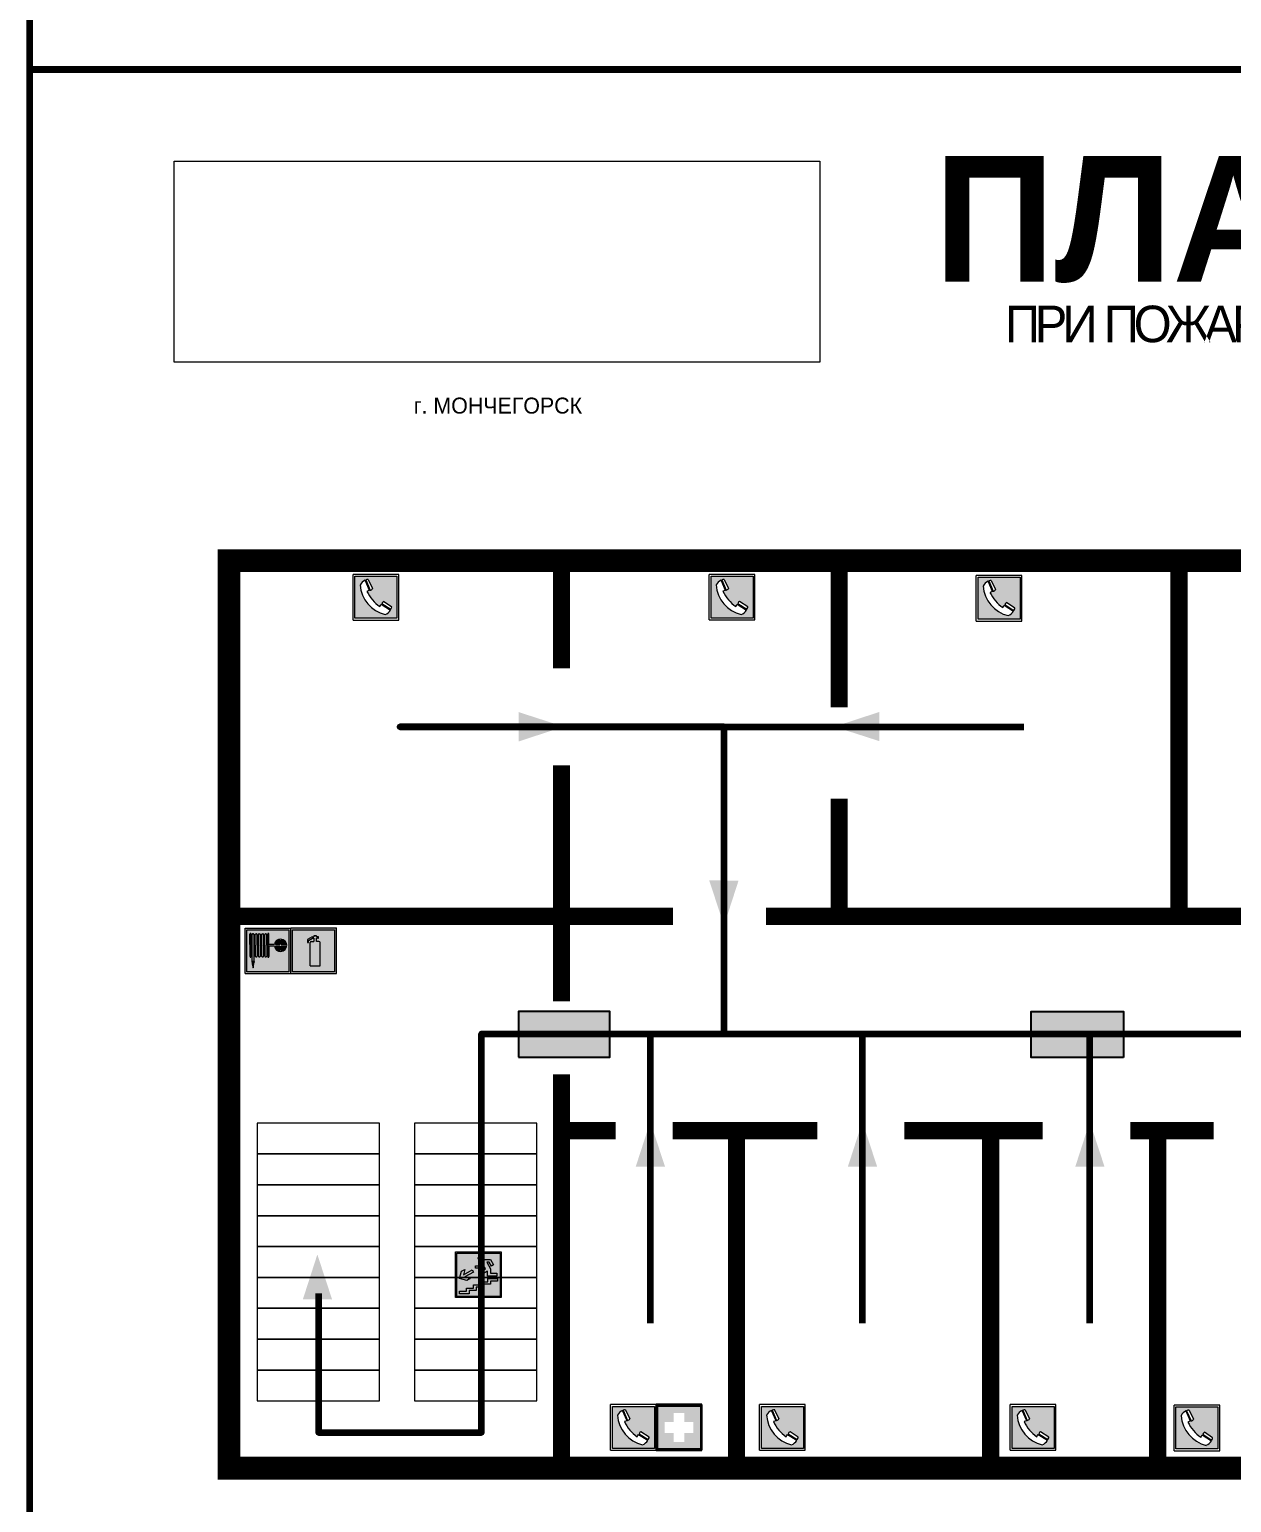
# Model space of a CAD drawing. Header units: millimetres. Extents: x 13114 to 67229, y 22859 to 38520.
# Drawn here: x 34549.8 to 34760.4, y 24434.9 to 24693.1 of the extents above; entities that cross this region are included whole.
import ezdxf

# ---------------------------------------------------------------- set-up
doc = ezdxf.new("R2010")
doc.units = ezdxf.units.MM
doc.layers.add('План_Штампы', color=7, linetype='Continuous')
doc.styles.add('обычный', font='arial.ttf')
picture_1 = doc.add_image_def('image1.jpg', size_in_pixel=(337, 105))

# ---------------------------------------------------------------- blocks, each defined once
blk = doc.blocks.new('вниз 3')
at = {"lineweight": 0, "true_color": 0xffffff}
h = blk.add_hatch(color=7, dxfattribs=at)
h.dxf.hatch_style = 1
h.paths.add_polyline_path([(40997.5, -4475.69), (40997.25, -4475.28), (40995.76, -4476.15), (40995.97, -4475.23), (40995.39, -4475.56), (40995.05, -4476.83), (40996.33, -4477.17), (40996.91, -4476.83), (40996, -4476.55)], flags=0)
h.paths.add_polyline_path([(40999.81, -4473.95), (41000.22, -4473.95), (41000.64, -4474.67), (41001.03, -4474.43), (41000.46, -4473.49), (41000.42, -4473.49), (40999.43, -4473.49), (40998.68, -4473.92), (40998.68, -4474.57), (40997.88, -4474.57), (40997.88, -4475), (40999.14, -4475), (40999.14, -4474.43), (40999.14, -4474.38), (40999.59, -4475.15), (40998.72, -4475.67), (40998.72, -4477.06), (40999.24, -4477.06), (40999.24, -4475.96), (40999.95, -4475.56), (40999.95, -4476.43), (41001.61, -4476.43), (41001.61, -4475.88), (41000.47, -4475.88), (41000.47, -4475.12)], flags=0)
h.paths.add_polyline_path([(40999.2, -4473.24, 1), (40998.35, -4473.24, 1)], flags=0)
h.paths.add_polyline_path([(41000.46, -4477.26), (41001.69, -4477.26), (41001.69, -4476.84), (41000.03, -4476.84), (41000.03, -4477.39), (40998.78, -4477.39), (40998.78, -4477.95), (40997.53, -4477.95), (40997.53, -4478.5), (40996.29, -4478.5), (40996.29, -4479.06), (40995.05, -4479.06), (40995.05, -4479.48), (40995.29, -4479.48), (40996.72, -4479.48), (40996.72, -4478.92), (40997.97, -4478.92), (40997.97, -4478.36), (40999.2, -4478.36), (40999.2, -4477.81), (41000.46, -4477.81)], flags=0)
h.paths.add_polyline_path([(41002.37, -4472.17), (40994.37, -4472.17), (40994.37, -4480.17), (41002.37, -4480.17)])
h.paths.add_polyline_path([(41002.16, -4479.96), (40994.57, -4479.96), (40994.57, -4472.37), (41002.16, -4472.37)], flags=16)
h.paths.add_polyline_path([(41001.61, -4475.88), (41001.61, -4476.43), (40999.95, -4476.43), (40999.95, -4475.56), (40999.24, -4475.96), (40999.24, -4477.06), (40998.72, -4477.06), (40998.72, -4475.67), (40999.59, -4475.15), (40999.14, -4474.38), (40999.14, -4474.43), (40999.14, -4475), (40997.88, -4475), (40997.88, -4474.57), (40998.68, -4474.57), (40998.68, -4473.92), (40999.43, -4473.49), (41000.42, -4473.49), (41000.46, -4473.49), (41001.03, -4474.43), (41000.64, -4474.67), (41000.22, -4473.95), (40999.81, -4473.95), (41000.47, -4475.12), (41000.47, -4475.88)], flags=0)
h.paths.add_polyline_path([(41001.69, -4476.84), (41001.69, -4477.26), (41000.46, -4477.26), (41000.46, -4477.81), (40999.2, -4477.81), (40999.2, -4478.36), (40997.97, -4478.36), (40997.97, -4478.92), (40996.72, -4478.92), (40996.72, -4479.48), (40995.05, -4479.48), (40995.05, -4479.06), (40996.29, -4479.06), (40996.29, -4478.5), (40997.53, -4478.5), (40997.53, -4477.95), (40998.78, -4477.95), (40998.78, -4477.39), (41000.03, -4477.39), (41000.03, -4476.84)], flags=0)
h.paths.add_polyline_path([(40998.35, -4473.24, -1), (40999.2, -4473.24, -1)], flags=0)
h.paths.add_polyline_path([(40997.5, -4475.69), (40996, -4476.55), (40996.91, -4476.83), (40996.33, -4477.17), (40995.05, -4476.83), (40995.39, -4475.56), (40995.97, -4475.23), (40995.76, -4476.15), (40997.25, -4475.28)], flags=0)
at = {"lineweight": 0}
h = blk.add_hatch(color=126, dxfattribs=at)
h.dxf.hatch_style = 1
h.paths.add_polyline_path([(41002.16, -4472.37), (40994.57, -4472.37), (40994.57, -4479.96), (41002.16, -4479.96)])
h.paths.add_polyline_path([(40995.97, -4475.23), (40995.76, -4476.15), (40997.25, -4475.28), (40997.5, -4475.69), (40996, -4476.55), (40996.91, -4476.83), (40996.33, -4477.17), (40995.05, -4476.83), (40995.39, -4475.56)], flags=16)
h.paths.add_polyline_path([(40997.88, -4474.57), (40998.68, -4474.57), (40998.68, -4473.92), (40999.43, -4473.49), (41000.42, -4473.49), (41000.46, -4473.49), (41001.03, -4474.43), (41000.64, -4474.67), (41000.22, -4473.95), (40999.81, -4473.95), (41000.47, -4475.12), (41000.47, -4475.88), (41001.61, -4475.88), (41001.61, -4476.43), (40999.95, -4476.43), (40999.95, -4475.56), (40999.24, -4475.96), (40999.24, -4477.06), (40998.72, -4477.06), (40998.72, -4475.67), (40999.59, -4475.15), (40999.14, -4474.38), (40999.14, -4474.43), (40999.14, -4475), (40997.88, -4475)], flags=16)
h.paths.add_polyline_path([(40998.35, -4473.24, -1), (40999.2, -4473.24, -1)], flags=16)
h.paths.add_polyline_path([(40997.53, -4477.95), (40998.78, -4477.95), (40998.78, -4477.39), (41000.03, -4477.39), (41000.03, -4476.84), (41001.69, -4476.84), (41001.69, -4477.26), (41000.46, -4477.26), (41000.46, -4477.81), (40999.2, -4477.81), (40999.2, -4478.36), (40997.97, -4478.36), (40997.97, -4478.92), (40996.72, -4478.92), (40996.72, -4479.48), (40995.05, -4479.48), (40995.05, -4479.06), (40996.29, -4479.06), (40996.29, -4478.5), (40997.53, -4478.5)], flags=16)
at = {"lineweight": 0, "true_color": 0xffffff}
h = blk.add_hatch(color=7, dxfattribs=at)
h.dxf.hatch_style = 1
h.paths.add_polyline_path([(40999.2, -4473.24, 1), (40998.35, -4473.24, 1)])
h.paths.add_polyline_path([(40999.81, -4473.95), (41000.22, -4473.95), (41000.64, -4474.67), (41001.03, -4474.43), (41000.46, -4473.49), (41000.42, -4473.49), (40999.43, -4473.49), (40998.68, -4473.92), (40998.68, -4474.57), (40997.88, -4474.57), (40997.88, -4475), (40999.14, -4475), (40999.14, -4474.43), (40999.14, -4474.38), (40999.59, -4475.15), (40998.72, -4475.67), (40998.72, -4477.06), (40999.24, -4477.06), (40999.24, -4475.96), (40999.95, -4475.56), (40999.95, -4476.43), (41001.61, -4476.43), (41001.61, -4475.88), (41000.47, -4475.88), (41000.47, -4475.12)])
h.paths.add_polyline_path([(40999.2, -4477.81), (41000.46, -4477.81), (41000.46, -4477.26), (41001.69, -4477.26), (41001.69, -4476.84), (41000.03, -4476.84), (41000.03, -4477.39), (40998.78, -4477.39), (40998.78, -4477.95), (40997.53, -4477.95), (40997.53, -4478.5), (40996.29, -4478.5), (40996.29, -4479.06), (40995.05, -4479.06), (40995.05, -4479.48), (40995.29, -4479.48), (40996.72, -4479.48), (40996.72, -4478.92), (40997.97, -4478.92), (40997.97, -4478.36), (40999.2, -4478.36)])
h.paths.add_polyline_path([(40997.5, -4475.69), (40997.25, -4475.28), (40995.76, -4476.15), (40995.97, -4475.23), (40995.39, -4475.56), (40995.05, -4476.83), (40996.33, -4477.17), (40996.91, -4476.83), (40996, -4476.55)])
at = {"color": 126, "lineweight": 0}
for points in [[(40994.37, -4472.17), (41002.37, -4472.17), (41002.37, -4480.17), (40994.37, -4480.17)], [(40994.57, -4472.37), (41002.16, -4472.37), (41002.16, -4479.96), (40994.57, -4479.96)]]:
    blk.add_lwpolyline(points, close=True, dxfattribs=at)
for points in [[(40995.05, -4476.83), (40995.39, -4475.56), (40995.97, -4475.23), (40995.76, -4476.15), (40997.25, -4475.28), (40997.5, -4475.69), (40996, -4476.55), (40996.91, -4476.83), (40996.33, -4477.17), (40995.05, -4476.83)], [(40999.14, -4474.43), (40999.14, -4475), (40997.88, -4475), (40997.88, -4474.57), (40998.68, -4474.57), (40998.68, -4473.92), (40999.43, -4473.49), (41000.42, -4473.49), (41000.46, -4473.49), (41001.03, -4474.43), (41000.64, -4474.67), (41000.22, -4473.95), (40999.81, -4473.95), (41000.47, -4475.12), (41000.47, -4475.88), (41001.61, -4475.88), (41001.61, -4476.43), (40999.95, -4476.43), (40999.95, -4475.56), (40999.24, -4475.96), (40999.24, -4477.06), (40998.72, -4477.06), (40998.72, -4475.67), (40999.59, -4475.15), (40999.14, -4474.38), (40999.14, -4474.43)], [(40995.29, -4479.48), (40995.05, -4479.48), (40995.05, -4479.06), (40996.29, -4479.06), (40996.29, -4478.5), (40997.53, -4478.5), (40997.53, -4477.95), (40998.78, -4477.95), (40998.78, -4477.39), (41000.03, -4477.39), (41000.03, -4476.84), (41001.69, -4476.84), (41001.69, -4477.26), (41000.46, -4477.26), (41000.46, -4477.81), (40999.2, -4477.81), (40999.2, -4478.36), (40997.97, -4478.36), (40997.97, -4478.92), (40996.72, -4478.92), (40996.72, -4479.48), (40995.05, -4479.48)]]:
    blk.add_lwpolyline(points, dxfattribs=at)
blk.add_circle((40998.77, -4473.24), 0.426, dxfattribs=at)
blk = doc.blocks.new('A$C7B4425F7')
at = {"true_color": 0xffffff}
blk.add_hatch(color=7, dxfattribs=at).paths.add_polyline_path([(0, 0), (-16, 0), (-16, -8), (0, -8)])
h = blk.add_hatch(color=126)
h.paths.add_polyline_path([(-0.2, -0.2), (-15.8, -0.2), (-15.8, -7.8), (-0.2, -7.8)])
h.paths.add_polyline_path([(-11.76, -2.03), (-11.76, -3.66), (-11.17, -3.66, -0.568275), (-11.17, -6.18), (-12.58, -6.18), (-12.58, -2.03)], flags=16)
h.paths.add_polyline_path([(-13.33, -4.12, -0.495768), (-13.59, -6.18), (-15.03, -6.18), (-15.03, -2.03), (-13.59, -2.03, -0.487973)], flags=16)
h.paths.add_polyline_path([(-10.25, -2.03), (-9.48, -2.03), (-9.48, -6.18), (-10.25, -6.18)], flags=16)
h.paths.add_polyline_path([(-13.84, -3.69), (-14.24, -3.69), (-14.24, -3.03), (-13.9, -3.03, -0.692621)], flags=0)
h.paths.add_polyline_path([(-9.15, -2.03), (-8.4, -2.03), (-8.04, -3.07), (-7.68, -2.03), (-6.93, -2.03), (-7.64, -4.1), (-6.93, -6.18), (-7.68, -6.18), (-8.04, -5.14), (-8.4, -6.18), (-9.15, -6.18), (-8.44, -4.1)], flags=16)
h.paths.add_polyline_path([(-11.76, -4.46), (-11.42, -4.46, -0.692621), (-11.36, -5.12), (-11.76, -5.12)], flags=0)
h.paths.add_polyline_path([(-13.9, -5.2), (-14.24, -5.2), (-14.24, -4.55), (-13.84, -4.55, -0.708038)], flags=0)
edge = h.paths.add_edge_path(flags=16)
edge.add_ellipse((-5.51, -4.08), major_axis=(0, 2.05), ratio=0.586184, start_angle=0, end_angle=360)
edge = h.paths.add_edge_path(flags=0)
edge.add_ellipse((-5.51, -4.08), major_axis=(0, 1.14), ratio=0.454828, start_angle=0, end_angle=360)
h.paths.add_polyline_path([(-4.13, -4.96, 0.377264), (-3.48, -4.52, 0.0555), (-3.16, -2.03), (-1.66, -2.03), (-1.66, -4.96), (-0.96, -4.96), (-0.96, -7.01), (-1.75, -7.01), (-1.75, -6.18), (-3.3, -6.18), (-3.3, -7.02), (-4.13, -7.02)], flags=16)
h.paths.add_polyline_path([(-2.73, -2.91), (-2.28, -2.91), (-2.28, -4.96), (-3.05, -4.96, 0.079136)], flags=0)
at = {"color": 126}
blk.add_lwpolyline([(-16, -8), (0, -8), (0, 0), (-16, 0)], close=True, dxfattribs=at)
blk = doc.blocks.new('A$C37112FD5')
at = {"true_color": 0xf5f5ff}
h = blk.add_hatch(color=7, dxfattribs=at)
h.dxf.hatch_style = 1
h.paths.add_polyline_path([(12.8, -7.4), (0, -7.4), (0, -20.2), (12.8, -20.2)])
h.paths.add_polyline_path([(12.29, -7.91), (12.29, -19.69), (0.51, -19.69), (0.51, -7.91)], flags=16)
h.paths.add_polyline_path([(4.98, -9.04, -0.42597), (5.17, -9.22), (5.17, -12.25), (5.17, -15.29, -0.432244), (4.98, -15.47), (4.83, -15.47, -0.42597), (4.64, -15.29), (4.64, -12.25), (4.64, -9.22, -0.432244), (4.83, -9.04)], flags=0)
h.paths.add_polyline_path([(4.28, -9.22), (4.28, -12.25), (4.28, -15.29, -0.432244), (4.09, -15.47), (3.94, -15.47, -0.42597), (3.75, -15.29), (3.75, -12.25), (3.75, -9.22, -0.432244), (3.94, -9.04), (4.09, -9.04, -0.42597)], flags=0)
h.paths.add_polyline_path([(5.72, -9.04), (5.87, -9.04, -0.42597), (6.06, -9.22), (6.06, -12.25), (6.06, -15.29, -0.432244), (5.87, -15.47), (5.72, -15.47, -0.42597), (5.53, -15.29), (5.53, -12.25), (5.53, -9.22, -0.432244)], flags=0)
h.paths.add_polyline_path([(6.42, -8.9), (6.5, -8.9, -0.42597), (6.69, -9.08), (6.69, -12.03), (8.21, -12.03, -15.824349), (8.21, -12.47), (6.69, -12.47), (6.69, -15.42, -0.432244), (6.5, -15.6), (6.42, -15.6)], flags=0)
h.paths.add_polyline_path([(3.39, -9.22), (3.39, -12.25), (3.39, -15.29, -0.432244), (3.2, -15.47), (3.05, -15.47, -0.42597), (2.85, -15.29), (2.85, -12.25), (2.85, -9.22, -0.432244), (3.05, -9.04), (3.2, -9.04, -0.42597)], flags=0)
h.paths.add_polyline_path([(2.5, -9.22), (2.5, -16.71), (1.96, -16.71), (1.96, -9.22, -0.432244), (2.15, -9.04), (2.31, -9.04, -0.42597)], flags=0)
h.paths.add_polyline_path([(1.61, -8.9), (1.61, -15.6), (1.57, -15.6, -0.42597), (1.37, -15.42), (1.37, -12.03), (1.37, -9.09, -0.432244), (1.57, -8.9)], flags=0)
h.paths.add_polyline_path([(9.76, -10.81), (9.76, -12.03), (8.49, -12.03, -0.336371)], flags=0)
h.paths.add_polyline_path([(8.49, -12.47), (9.76, -12.47), (9.76, -13.7, -0.336371)], flags=0)
h.paths.add_polyline_path([(10.11, -10.81, -0.336371), (11.38, -12.03), (10.11, -12.03)], flags=0)
h.paths.add_polyline_path([(10.11, -12.47), (11.38, -12.47, -0.336371), (10.11, -13.7)], flags=0)
h.paths.add_polyline_path([(2.5, -16.84), (2.5, -17.05), (1.97, -17.05), (1.97, -16.84)], flags=0)
h.paths.add_polyline_path([(2.5, -17.24, -0.033778), (2.24, -18.6, -0.033778), (1.97, -17.24)], flags=0)
h = blk.add_hatch(color=242)
h.dxf.hatch_style = 1
h.paths.add_polyline_path([(12.29, -7.91), (0.51, -7.91), (0.51, -19.69), (12.29, -19.69)])
h.paths.add_polyline_path([(6.42, -15.6), (6.42, -8.9), (6.5, -8.9, -0.42597), (6.69, -9.08), (6.69, -12.03), (8.21, -12.03, -15.824349), (8.21, -12.47), (6.69, -12.47), (6.69, -15.42, -0.432244), (6.5, -15.6)], flags=16)
h.paths.add_polyline_path([(5.87, -15.47), (5.72, -15.47, -0.42597), (5.53, -15.29), (5.53, -12.25), (5.53, -9.22, -0.432244), (5.72, -9.04), (5.87, -9.04, -0.42597), (6.06, -9.22), (6.06, -12.25), (6.06, -15.29, -0.432244)], flags=16)
h.paths.add_polyline_path([(4.98, -15.47), (4.83, -15.47, -0.42597), (4.64, -15.29), (4.64, -12.25), (4.64, -9.22, -0.432244), (4.83, -9.04), (4.98, -9.04, -0.42597), (5.17, -9.22), (5.17, -12.25), (5.17, -15.29, -0.432244)], flags=16)
h.paths.add_polyline_path([(4.09, -15.47), (3.94, -15.47, -0.42597), (3.75, -15.29), (3.75, -12.25), (3.75, -9.22, -0.432244), (3.94, -9.04), (4.09, -9.04, -0.42597), (4.28, -9.22), (4.28, -12.25), (4.28, -15.29, -0.432244)], flags=16)
h.paths.add_polyline_path([(3.2, -15.47), (3.05, -15.47, -0.42597), (2.85, -15.29), (2.85, -12.25), (2.85, -9.22, -0.432244), (3.05, -9.04), (3.2, -9.04, -0.42597), (3.39, -9.22), (3.39, -12.25), (3.39, -15.29, -0.432244)], flags=16)
h.paths.add_polyline_path([(2.5, -17.05), (1.97, -17.05), (1.97, -16.84), (2.5, -16.84)], flags=16)
h.paths.add_polyline_path([(2.5, -17.24, -0.033778), (2.24, -18.6, -0.033778), (1.97, -17.24)], flags=16)
h.paths.add_polyline_path([(2.5, -16.71), (1.96, -16.71), (1.96, -9.22, -0.432244), (2.15, -9.04), (2.31, -9.04, -0.42597), (2.5, -9.22)], flags=16)
h.paths.add_polyline_path([(1.61, -15.6), (1.57, -15.6, -0.42597), (1.37, -15.42), (1.37, -12.03), (1.37, -9.09, -0.432244), (1.57, -8.9), (1.61, -8.9)], flags=16)
h.paths.add_polyline_path([(8.49, -12.47), (9.76, -12.47), (9.76, -13.7, -0.336371)], flags=0)
h.paths.add_polyline_path([(10.11, -13.7), (10.11, -12.47), (11.38, -12.47, -0.336371)], flags=0)
h.paths.add_polyline_path([(8.49, -12.03, -0.336371), (9.76, -10.81), (9.76, -12.03)], flags=0)
h.paths.add_polyline_path([(10.11, -12.03), (10.11, -10.81, -0.336371), (11.38, -12.03)], flags=0)
h = blk.add_hatch(color=7, dxfattribs=at)
h.dxf.hatch_style = 1
h.paths.add_polyline_path([(1.61, -8.9), (1.57, -8.9, 0.432244), (1.37, -9.09), (1.37, -12.03), (1.37, -15.42, 0.42597), (1.57, -15.6), (1.61, -15.6)])
h.paths.add_polyline_path([(2.5, -9.22, 0.42597), (2.31, -9.04), (2.15, -9.04, 0.432244), (1.96, -9.22), (1.96, -16.71), (2.5, -16.71)])
h.paths.add_polyline_path([(2.5, -16.84), (1.97, -16.84), (1.97, -17.05), (2.5, -17.05)])
h.paths.add_polyline_path([(2.5, -17.24), (1.97, -17.24, 0.033778), (2.24, -18.6, 0.033778)])
h.paths.add_polyline_path([(3.39, -12.25), (3.39, -9.22, 0.42597), (3.2, -9.04), (3.05, -9.04, 0.432244), (2.85, -9.22), (2.85, -12.25), (2.85, -15.29, 0.42597), (3.05, -15.47), (3.2, -15.47, 0.432244), (3.39, -15.29)])
h.paths.add_polyline_path([(4.28, -12.25), (4.28, -9.22, 0.42597), (4.09, -9.04), (3.94, -9.04, 0.432244), (3.75, -9.22), (3.75, -12.25), (3.75, -15.29, 0.42597), (3.94, -15.47), (4.09, -15.47, 0.432244), (4.28, -15.29)])
h.paths.add_polyline_path([(5.17, -12.25), (5.17, -9.22, 0.42597), (4.98, -9.04), (4.83, -9.04, 0.432244), (4.64, -9.22), (4.64, -12.25), (4.64, -15.29, 0.42597), (4.83, -15.47), (4.98, -15.47, 0.432244), (5.17, -15.29)])
h.paths.add_polyline_path([(6.06, -12.25), (6.06, -9.22, 0.42597), (5.87, -9.04), (5.72, -9.04, 0.432244), (5.53, -9.22), (5.53, -12.25), (5.53, -15.29, 0.42597), (5.72, -15.47), (5.87, -15.47, 0.432244), (6.06, -15.29)])
h.paths.add_polyline_path([(6.69, -12.47), (8.21, -12.47, 15.824349), (8.21, -12.03), (6.69, -12.03), (6.69, -9.08, 0.42597), (6.5, -8.9), (6.42, -8.9), (6.42, -15.6), (6.5, -15.6, 0.432244), (6.69, -15.42)])
h.paths.add_polyline_path([(8.49, -12.47), (9.76, -12.47), (9.76, -13.7, -0.336371)], flags=16)
h.paths.add_polyline_path([(8.49, -12.03, -0.336371), (9.76, -10.81), (9.76, -12.03)], flags=16)
h.paths.add_polyline_path([(10.11, -12.47), (11.38, -12.47, -0.336371), (10.11, -13.7)], flags=16)
h.paths.add_polyline_path([(10.11, -12.03), (10.11, -10.81, -0.336371), (11.38, -12.03)], flags=16)
h = blk.add_hatch(color=242)
h.dxf.hatch_style = 1
h.paths.add_polyline_path([(9.76, -10.81, 0.336371), (8.49, -12.03), (9.76, -12.03)])
h.paths.add_polyline_path([(10.11, -10.81), (10.11, -12.03), (11.38, -12.03, 0.336371)])
h.paths.add_polyline_path([(11.38, -12.47), (10.11, -12.47), (10.11, -13.7, 0.336371)])
h.paths.add_polyline_path([(9.76, -12.47), (8.49, -12.47, 0.336371), (9.76, -13.7)])
at = {"color": 242, "lineweight": 5}
for p, q in [((0, -20.2), (0, -7.4)), ((0, -7.4), (12.8, -7.4)), ((12.8, -20.2), (12.8, -7.4)), ((1.37, -12.03), (1.37, -9.08)), ((1.37, -12.03), (1.37, -15.42)), ((1.57, -8.9), (1.61, -8.9)), ((1.61, -8.9), (1.61, -15.6)), ((1.96, -16.71), (1.96, -9.22)), ((2.15, -9.04), (2.31, -9.04)), ((2.5, -16.71), (2.5, -9.22)), ((2.85, -12.25), (2.85, -9.22)), ((2.85, -12.25), (2.85, -15.29)), ((3.05, -9.04), (3.2, -9.04)), ((3.39, -12.25), (3.39, -9.22)), ((3.39, -12.25), (3.39, -15.29)), ((3.75, -12.25), (3.75, -9.22)), ((3.75, -12.25), (3.75, -15.29)), ((3.94, -9.04), (4.09, -9.04)), ((4.28, -12.25), (4.28, -9.22)), ((4.28, -12.25), (4.28, -15.29)), ((4.64, -12.25), (4.64, -9.22)), ((4.64, -12.25), (4.64, -15.29)), ((4.83, -9.04), (4.98, -9.04)), ((5.17, -12.25), (5.17, -9.22)), ((5.17, -12.25), (5.17, -15.29)), ((5.53, -12.25), (5.53, -9.22)), ((5.53, -12.25), (5.53, -15.29)), ((5.72, -9.04), (5.87, -9.04)), ((6.06, -12.25), (6.06, -9.22)), ((6.06, -12.25), (6.06, -15.29)), ((6.42, -8.9), (6.42, -15.6)), ((6.5, -8.9), (6.42, -8.9)), ((6.69, -12.03), (6.69, -9.08)), ((8.21, -12.03), (6.69, -12.03)), ((9.76, -12.03), (8.49, -12.03)), ((9.76, -10.81), (9.76, -12.03)), ((10.11, -10.81), (10.11, -12.03)), ((11.38, -12.03), (10.11, -12.03)), ((1.57, -15.6), (1.61, -15.6)), ((3.05, -15.47), (3.2, -15.47)), ((3.94, -15.47), (4.09, -15.47)), ((4.83, -15.47), (4.98, -15.47)), ((5.72, -15.47), (5.87, -15.47)), ((6.42, -15.6), (6.5, -15.6)), ((8.21, -12.47), (6.69, -12.47)), ((6.69, -12.47), (6.69, -15.42)), ((9.76, -12.47), (8.49, -12.47)), ((9.76, -12.47), (9.76, -13.7)), ((11.38, -12.47), (10.11, -12.47)), ((10.11, -12.47), (10.11, -13.7)), ((0, -20.2), (12.8, -20.2)), ((1.96, -16.71), (2.5, -16.71)), ((1.97, -16.84), (2.5, -16.84)), ((1.97, -17.05), (1.97, -16.84)), ((2.5, -17.05), (1.97, -17.05)), ((1.97, -17.24), (2.5, -17.24)), ((2.5, -16.84), (2.5, -17.05))]:
    blk.add_line(p, q, dxfattribs=at)
blk.add_lwpolyline([(0.51, -7.91), (12.29, -7.91), (12.29, -19.69), (0.51, -19.69)], close=True, dxfattribs=at)
for centre, radius, start, end in [((1.56, -9.09), 0.182, 87.1027, 180.6071), ((2.15, -9.22), 0.182, 87.1027, 180.6071), ((2.32, -9.22), 0.182, 359.3929, 92.8973), ((3.04, -9.22), 0.182, 87.1027, 180.6071), ((3.21, -9.22), 0.182, 359.3929, 92.8973), ((3.93, -9.22), 0.182, 87.1027, 180.6071), ((4.1, -9.22), 0.182, 359.3929, 92.8973), ((4.82, -9.22), 0.182, 87.1027, 180.6071), ((4.99, -9.22), 0.182, 359.3929, 92.8973), ((5.71, -9.22), 0.182, 87.1027, 180.6071), ((5.88, -9.22), 0.182, 359.3929, 92.8973), ((6.51, -9.09), 0.182, 359.3929, 92.8973), ((9.93, -12.25), 1.74, 187.2319, 172.7681), ((9.93, -12.25), 1.46, 96.9927, 171.3585), ((9.93, -12.25), 1.46, 8.6415, 83.0073), ((1.56, -15.42), 0.182, 179.3929, 272.8973), ((3.04, -15.29), 0.182, 179.3929, 272.8973), ((3.21, -15.29), 0.182, 267.1027, 0.6071), ((3.93, -15.29), 0.182, 179.3929, 272.8973), ((4.1, -15.29), 0.182, 267.1027, 0.6071), ((4.82, -15.29), 0.182, 179.3929, 272.8973), ((4.99, -15.29), 0.182, 267.1027, 0.6071), ((5.71, -15.29), 0.182, 179.3929, 272.8973), ((5.88, -15.29), 0.182, 267.1027, 0.6071), ((6.51, -15.42), 0.182, 267.1027, 0.6071), ((9.93, -12.25), 1.46, 188.6415, 263.0073), ((9.93, -12.25), 1.46, 276.9927, 351.3585), ((12.17, -15.98), 10.27, 187.041, 194.7793), ((-7.7, -15.98), 10.27, 345.2207, 352.959)]:
    blk.add_arc(centre, radius, start, end, dxfattribs=at)
blk = doc.blocks.new('A$C3AD82952')
at = {"true_color": 0xf5f5ff}
h = blk.add_hatch(color=7, dxfattribs=at)
h.dxf.hatch_style = 1
h.paths.add_polyline_path([(8.21, 8.73, 0.414214), (7.89, 9.05), (7.22, 9.05), (7.22, 9.92), (7.59, 9.92, 1), (7.57, 10.36), (7.22, 10.36), (7.22, 10.6), (6.43, 10.6), (6.43, 10.36), (6.01, 10.36), (4.74, 9.59), (4.74, 8.69), (4.98, 8.73), (4.98, 9.26), (6.12, 9.91), (6.43, 9.91), (6.43, 9.05), (5.76, 9.05, 0.414214), (5.44, 8.73), (5.44, 2.2), (8.21, 2.2)], flags=0)
h.paths.add_polyline_path([(12.8, 12.8), (0, 12.8), (0, 0), (12.8, 0)])
h.paths.add_polyline_path([(0.51, 12.29), (12.29, 12.29), (12.29, 0.51), (0.51, 0.51)], flags=16)
h.paths.add_polyline_path([(4.74, 9.59), (6.01, 10.36), (6.43, 10.36), (6.43, 10.6), (7.22, 10.6), (7.22, 10.36), (7.59, 10.36, -0.94586), (7.59, 9.92), (7.22, 9.92), (7.22, 9.05), (7.89, 9.05, -0.414214), (8.21, 8.73), (8.21, 2.2), (5.44, 2.2), (5.44, 8.73, -0.414214), (5.76, 9.05), (6.43, 9.05), (6.43, 9.91), (6.12, 9.91), (4.98, 9.26), (4.98, 8.73), (4.74, 8.69)], flags=0)
h = blk.add_hatch(color=242)
h.dxf.hatch_style = 1
h.paths.add_polyline_path([(12.29, 12.29), (0.51, 12.29), (0.51, 0.51), (12.29, 0.51)])
h.paths.add_polyline_path([(4.74, 8.69), (4.74, 9.59), (6.01, 10.36), (6.43, 10.36), (6.43, 10.6), (7.22, 10.6), (7.22, 10.36), (7.59, 10.36, -0.94586), (7.59, 9.92), (7.22, 9.92), (7.22, 9.05), (7.89, 9.05, -0.414214), (8.21, 8.73), (8.21, 2.2), (5.44, 2.2), (5.44, 8.73, -0.414214), (5.76, 9.05), (6.43, 9.05), (6.43, 9.91), (6.12, 9.91), (4.98, 9.26), (4.98, 8.73)], flags=16)
h = blk.add_hatch(color=7, dxfattribs=at)
h.dxf.hatch_style = 1
h.paths.add_polyline_path([(8.21, 8.73, 0.414214), (7.89, 9.05), (7.22, 9.05), (7.22, 9.92), (7.59, 9.92, 1), (7.57, 10.36), (7.22, 10.36), (7.22, 10.6), (6.43, 10.6), (6.43, 10.36), (6.01, 10.36), (4.74, 9.59), (4.74, 8.69), (4.98, 8.73), (4.98, 9.26), (6.12, 9.91), (6.43, 9.91), (6.43, 9.05), (5.76, 9.05, 0.414214), (5.44, 8.73), (5.44, 2.2), (8.21, 2.2)])
at = {"color": 242, "lineweight": 5}
for p, q in [((0, 0), (0, 12.8)), ((0, 12.8), (12.8, 12.8)), ((12.8, 0), (12.8, 12.8)), ((6.01, 10.36), (4.74, 9.59)), ((4.74, 9.59), (4.74, 8.69)), ((4.74, 8.69), (4.98, 8.73)), ((4.98, 9.26), (6.12, 9.91)), ((4.98, 8.73), (4.98, 9.26)), ((5.44, 2.2), (5.44, 8.73)), ((5.76, 9.05), (6.43, 9.05)), ((6.01, 10.36), (6.43, 10.36)), ((6.12, 9.91), (6.43, 9.91)), ((7.22, 10.6), (6.43, 10.6)), ((6.43, 10.6), (6.43, 10.36)), ((6.43, 9.91), (6.43, 9.05)), ((7.22, 10.36), (7.22, 10.6)), ((7.59, 10.36), (7.22, 10.36)), ((7.22, 9.05), (7.22, 9.92)), ((7.59, 9.92), (7.22, 9.92)), ((7.89, 9.05), (7.22, 9.05)), ((8.21, 2.2), (8.21, 8.73)), ((0, 0), (12.8, 0)), ((5.44, 2.2), (8.21, 2.2))]:
    blk.add_line(p, q, dxfattribs=at)
blk.add_lwpolyline([(0.51, 12.29), (12.29, 12.29), (12.29, 0.51), (0.51, 0.51)], close=True, dxfattribs=at)
for centre, radius, start, end in [((5.76, 8.73), 0.32, 90, 180), ((7.58, 10.14), 0.223, 273.1875, 86.8125), ((7.89, 8.73), 0.32, 0, 90)]:
    blk.add_arc(centre, radius, start, end, dxfattribs=at)
blk = doc.blocks.new('A$C456E1F9C')
at = {"lineweight": 5}
h = blk.add_hatch(color=242, dxfattribs=at)
h.paths.add_polyline_path([(0.51, -1.47), (0.51, -13.26), (12.29, -13.26), (12.29, -1.47)])
h.paths.add_polyline_path([(5.42, -4.95, -0.254479), (4.78, -5.4), (3.52, -2.53, -0.209735), (4.23, -2.4)], flags=16)
h.paths.add_polyline_path([(8.53, -8.6), (10.87, -10.17), (10.54, -10.76), (8.03, -9.13, -0.192251)], flags=16)
h.paths.add_polyline_path([(4.61, -5.49, 0.005518), (3.87, -5.72, 0.128647), (7.49, -10.01, 0.00809), (7.83, -9.33), (10.47, -10.97, -0.16736), (8.99, -12.25, -0.327862), (1.95, -3.95, -0.166952), (3.36, -2.62)], flags=16)
at = {"color": 242, "lineweight": 5}
for p, q in [((0, -13.77), (0, -0.97)), ((12.8, -0.97), (0, -0.97)), ((4.61, -5.49), (3.36, -2.62)), ((3.52, -2.53), (4.78, -5.4)), ((4.23, -2.4), (5.42, -4.95)), ((12.8, -13.77), (12.8, -0.97)), ((7.83, -9.33), (10.47, -10.97)), ((8.03, -9.13), (10.54, -10.76)), ((10.81, -10.12), (8.53, -8.6)), ((10.54, -10.76), (10.8, -10.3)), ((10.8, -10.3), (10.81, -10.12)), ((0, -13.77), (12.8, -13.77))]:
    blk.add_line(p, q, dxfattribs=at)
blk.add_lwpolyline([(0.51, -1.47), (12.29, -1.47), (12.29, -13.26), (0.51, -13.26)], close=True, dxfattribs=at)
for centre, radius, start, end in [((4.59, -5.34), 2.99, 114.2845, 152.1974), ((11.12, -3.31), 9.19, 183.9915, 256.6009), ((4.02, -3.27), 0.891, 76.3284, 123.7092), ((14.98, -39.1), 35.17, 107.1487, 108.4135), ((13.86, -0.94), 11.08, 205.5536, 234.8762), ((4.68, -4.59), 0.824, 276.9621, 334.0723), ((-13.31, 0.8), 23.44, 332.5487, 334.4027), ((8.94, -9.5), 0.989, 114.4092, 157.9388), ((7.87, -9.46), 3, 291.9291, 329.9329)]:
    blk.add_arc(centre, radius, start, end, dxfattribs=at)
blk = doc.blocks.new('A$C18900ED3')
h = blk.add_hatch(color=126)
h.paths.add_polyline_path([(-0.18, -0.18), (-7.02, -0.18), (-7.02, -7.02), (-0.18, -7.02)])
h.paths.add_polyline_path([(-5.89, -4.46), (-5.89, -2.77), (-4.46, -2.77), (-4.46, -1.31), (-2.77, -1.31), (-2.77, -2.77), (-1.33, -2.77), (-1.33, -4.46), (-2.77, -4.46), (-2.77, -5.89), (-4.46, -5.89), (-4.46, -4.46)], flags=16)
at = {"color": 126}
for p, q in [((-7.2, 0), (-7.2, -7.2)), ((0, 0), (-7.2, 0)), ((0, -7.2), (0, 0)), ((-7.02, -7.02), (-7.02, -0.18)), ((-7.02, -0.18), (-0.18, -0.18)), ((-0.18, -0.18), (-0.18, -7.02)), ((-7.2, -7.2), (0, -7.2)), ((-0.18, -7.02), (-7.02, -7.02))]:
    blk.add_line(p, q, dxfattribs=at)
blk = doc.blocks.new('A$C32E8229D')
at = {"true_color": 0xffffff}
blk.add_hatch(color=7, dxfattribs=at).paths.add_polyline_path([(0, 0), (0, -8), (16, -8), (16, 0)])
h = blk.add_hatch(color=126)
h.paths.add_polyline_path([(0.2, -0.2), (15.8, -0.2), (15.8, -7.8), (0.2, -7.8)])
h.paths.add_polyline_path([(13.49, -2.05), (12.08, -2.05), (11.37, -2.63, 0.162397), (11.29, -2.84), (11.29, -3.63), (10.35, -3.63), (10.35, -4.05), (11.68, -4.05), (11.68, -3.48), (12.26, -4.28), (11.29, -5.1), (11.29, -6.78), (11.85, -6.78), (11.85, -5.44), (12.8, -4.64), (12.8, -5.94), (14.46, -5.94), (14.46, -5.39), (13.45, -5.39), (13.45, -3.97), (12.46, -2.59), (13.15, -2.59), (13.69, -3.34), (14.18, -3)], flags=16)
h.paths.add_polyline_path([(10.74, -1.82, 1), (11.8, -1.82, 1)], flags=16)
h.paths.add_polyline_path([(9.39, -3.59), (5.99, -3.59), (6.56, -3.03), (5.91, -3.03), (5.1, -3.83), (5.91, -4.64), (6.56, -4.64), (5.99, -4.09), (9.39, -4.09)], flags=16)
h.paths.add_polyline_path([(4.29, -1.08), (1.72, -1.08), (1.72, -6.6), (4.29, -6.6)], flags=16)
at = {"color": 126}
blk.add_lwpolyline([(16, -8), (0, -8), (0, 0), (16, 0)], close=True, dxfattribs=at)

msp = doc.modelspace()

# ---------------------------------------------------------------- linework, layer by layer
at = {"color": 6, "lineweight": 100}
for points in [[(34549.77, 24686.07), (35149.77, 24686.07), (35149.77, 25081.07), (34549.77, 25081.07)], [(34549.77, 24291.07), (35149.77, 24291.07), (35149.77, 24686.07), (34549.77, 24686.07)]]:
    msp.add_lwpolyline(points, close=True, dxfattribs=at)
at = {"lineweight": 0}
for points, const_width in [([(34652.68, 24440.9), (34584.72, 24440.9), (34584.72, 24599.98), (35118.23, 24599.98), (35118.23, 24440.9), (35109.87, 24440.9)], 4), ([(34643, 24581.11), (34643, 24599.03)], 3), ([(34691.63, 24574.31), (34691.63, 24599.34)], 3), ([(34751.19, 24537.64), (34751.19, 24598.97)], 3), ([(34643, 24537.64), (34643, 24564.12)], 3), ([(34691.63, 24537.64), (34691.63, 24558.25)], 3), ([(34643, 24522.77), (34643, 24537.64), (34584.63, 24537.64), (34662.54, 24537.64)], 3), ([(34678.83, 24537.64), (34770.78, 24537.64)], 3), ([(34643, 24440.9), (34643, 24509.94)], 3), ([(34643, 24500.07), (34652.51, 24500.07)], 3), ([(34662.5, 24500.07), (34687.83, 24500.07)], 3), ([(34673.67, 24500.07), (34673.67, 24440.69)], 3), ([(34703.06, 24500.07), (34727.29, 24500.07)], 3), ([(34718.19, 24500.07), (34718.19, 24440.69)], 3), ([(34742.64, 24500.07), (34757.25, 24500.07)], 3), ([(34747.45, 24500.07), (34747.45, 24440.69)], 3), ([(35097.19, 24440.9), (34652.68, 24440.9)], 4)]:
    msp.add_lwpolyline(points, dxfattribs=dict(at, const_width=const_width))
at = {"color": 126, "lineweight": 100, "true_color": 0x008754}
for points in [[(34671.5, 24517.04), (34671.5, 24570.88), (34614.65, 24570.88), (34724.03, 24570.88)], [(34600.42, 24471.52), (34600.42, 24447.13), (34629, 24447.13), (34629, 24517.04), (35009.54, 24517.04)], [(34658.5, 24517.04), (34658.5, 24466.35)], [(34695.67, 24517.04), (34695.67, 24466.35)], [(34735.51, 24517.04), (34735.51, 24466.35)]]:
    msp.add_lwpolyline(points, dxfattribs=at)
at = {"lineweight": 0}
for points in [[(34589.69, 24495.98), (34611.1, 24495.98), (34611.1, 24501.39), (34589.69, 24501.39)], [(34617.25, 24495.98), (34638.66, 24495.98), (34638.66, 24501.39), (34617.25, 24501.39)], [(34589.69, 24490.57), (34611.1, 24490.57), (34611.1, 24495.98), (34589.69, 24495.98)], [(34617.25, 24490.57), (34638.66, 24490.57), (34638.66, 24495.98), (34617.25, 24495.98)], [(34589.69, 24485.16), (34611.1, 24485.16), (34611.1, 24490.57), (34589.69, 24490.57)], [(34617.25, 24485.16), (34638.66, 24485.16), (34638.66, 24490.57), (34617.25, 24490.57)], [(34589.69, 24479.75), (34611.1, 24479.75), (34611.1, 24485.16), (34589.69, 24485.16)], [(34617.25, 24479.75), (34638.66, 24479.75), (34638.66, 24485.16), (34617.25, 24485.16)], [(34589.69, 24474.34), (34611.1, 24474.34), (34611.1, 24479.75), (34589.69, 24479.75)], [(34617.25, 24474.34), (34638.66, 24474.34), (34638.66, 24479.75), (34617.25, 24479.75)], [(34589.69, 24468.93), (34611.1, 24468.93), (34611.1, 24474.34), (34589.69, 24474.34)], [(34617.25, 24468.93), (34638.66, 24468.93), (34638.66, 24474.34), (34617.25, 24474.34)], [(34589.69, 24463.52), (34611.1, 24463.52), (34611.1, 24468.93), (34589.69, 24468.93)], [(34617.25, 24463.52), (34638.66, 24463.52), (34638.66, 24468.93), (34617.25, 24468.93)], [(34589.69, 24458.11), (34611.1, 24458.11), (34611.1, 24463.52), (34589.69, 24463.52)], [(34617.25, 24458.11), (34638.66, 24458.11), (34638.66, 24463.52), (34617.25, 24463.52)], [(34589.69, 24452.7), (34611.1, 24452.7), (34611.1, 24458.11), (34589.69, 24458.11)], [(34617.25, 24452.7), (34638.66, 24452.7), (34638.66, 24458.11), (34617.25, 24458.11)]]:
    msp.add_lwpolyline(points, close=True, dxfattribs=at)
at = {"layer": 'План_Штампы', "color": 126, "true_color": 0x008754}
for points in [[(34635.49, 24568.3), (34635.5, 24573.44), (34643.38, 24570.89)], [(34698.71, 24573.48), (34698.7, 24568.35), (34690.82, 24570.89)], [(34668.88, 24543.93), (34674.02, 24543.92), (34671.47, 24536.04)], [(34661.14, 24493.73), (34656, 24493.75), (34658.55, 24501.63)], [(34698.31, 24493.73), (34693.17, 24493.75), (34695.72, 24501.63)], [(34738.15, 24493.73), (34733.02, 24493.75), (34735.56, 24501.63)], [(34602.8, 24470.47), (34597.67, 24470.48), (34600.21, 24478.36)]]:
    msp.add_solid(points, dxfattribs=at)

# ---------------------------------------------------------------- block references
for name, p, xscale, yscale, zscale in [('A$C456E1F9C', (34606.48, 24598.19), 0.625, 0.625, 0.625), ('A$C456E1F9C', (34668.87, 24598.2), 0.625, 0.625, 0.625), ('A$C456E1F9C', (34715.66, 24598.01), 0.625, 0.625, 0.625), ('A$C37112FD5', (34587.55, 24540.22), 0.6249984004534781, 0.6249984004534781, 0.6249984004534781), ('A$C3AD82952', (34595.55, 24527.6), 0.625, 0.625, 0.625), ('A$C456E1F9C', (34651.59, 24452.65), 0.625, 0.625, 0.625), ('A$C18900ED3', (34667.59, 24452.05), 1.111111111007631, 1.111111111007631, 1.111111111007631), ('A$C456E1F9C', (34677.7, 24452.65), 0.625, 0.625, 0.625), ('A$C456E1F9C', (34721.62, 24452.65), 0.625, 0.625, 0.625), ('A$C456E1F9C', (34750.33, 24452.56), 0.625, 0.625, 0.625)]:
    msp.add_blockref(name, p, dxfattribs=dict(xscale=xscale, yscale=yscale, zscale=zscale))
at = {"color": 126, "true_color": 0x008754}
msp.add_blockref('вниз 3', (-6369.93, 28950.97), dxfattribs=at)
at = {"layer": 'План_Штампы'}
msp.add_blockref('A$C7B4425F7', (34651.48, 24520.95), dxfattribs=at)
at = {"layer": 'План_Штампы', "color": 126, "true_color": 0x008754, "xscale": 1.012510887696, "yscale": 1.012510887696, "zscale": 1.012510887696, "rotation": 359.9978653237144}
msp.add_blockref('A$C32E8229D', (34725.27, 24520.97), dxfattribs=at)

# ---------------------------------------------------------------- texts
at = {"lineweight": 0, "style": 'обычный'}
for s, insert, char_height, width, attachment_point in [('{\\fProxima Nova Rg|b1|i0|c204|p2;ПЛАН ЭВАКУАЦИИ}', (34708.29, 24670.93), 22, 493.8901, 1), ('\\pi-8.4,l8.4,t8.4;{\\fProxima Nova Rg|b0|i0|c204|p2;г. МОНЧЕГОРСК\\H1.1997x; }', (34631.85, 24627.16), 2.8, 126.6484, 5)]:
    msp.add_mtext(s, dxfattribs=dict(at, insert=insert, char_height=char_height, width=width, attachment_point=attachment_point))
at = {"color": 0, "lineweight": 0, "insert": (34858.16, 24644.87), "char_height": 8, "width": 449.2158, "attachment_point": 5, "style": 'обычный'}
msp.add_mtext('{\\fArial Black|b1|i0|c204|p34;\\H2x;\\T0.85;  \\fArial Narrow|b0|i0|c204|p34;\\H0.8x;\\W0.9;\\P\\fProxima Nova Rg|b0|i0|c204|p2;\\H0.5x;\\W1;\\C256;ПРИ ПОЖАРЕ  ИЛИ ДРУГИХ ЧРЕЗВЫЧАЙНЫХ СИТУАЦИЯХ  ИЗ ПОМЕЩЕНИЙ \\fProxima Nova Rg|b1|i0|c204|p2;\\H1.25x;\\P ЖДО ТЦ : АБК  3 ЭТАЖ}', dxfattribs=at)

# ---------------------------------------------------------------- pictures from other files: only their frames are drawn
at = {"color": 7, "lineweight": 0, "true_color": 0xf5f5ff}
image = msp.add_image(picture_1, insert=(34575.13, 24634.81), size_in_units=(113.11, 35.24), dxfattribs=at)
image.dxf.flags = 7

doc.saveas('drawing.dxf')
